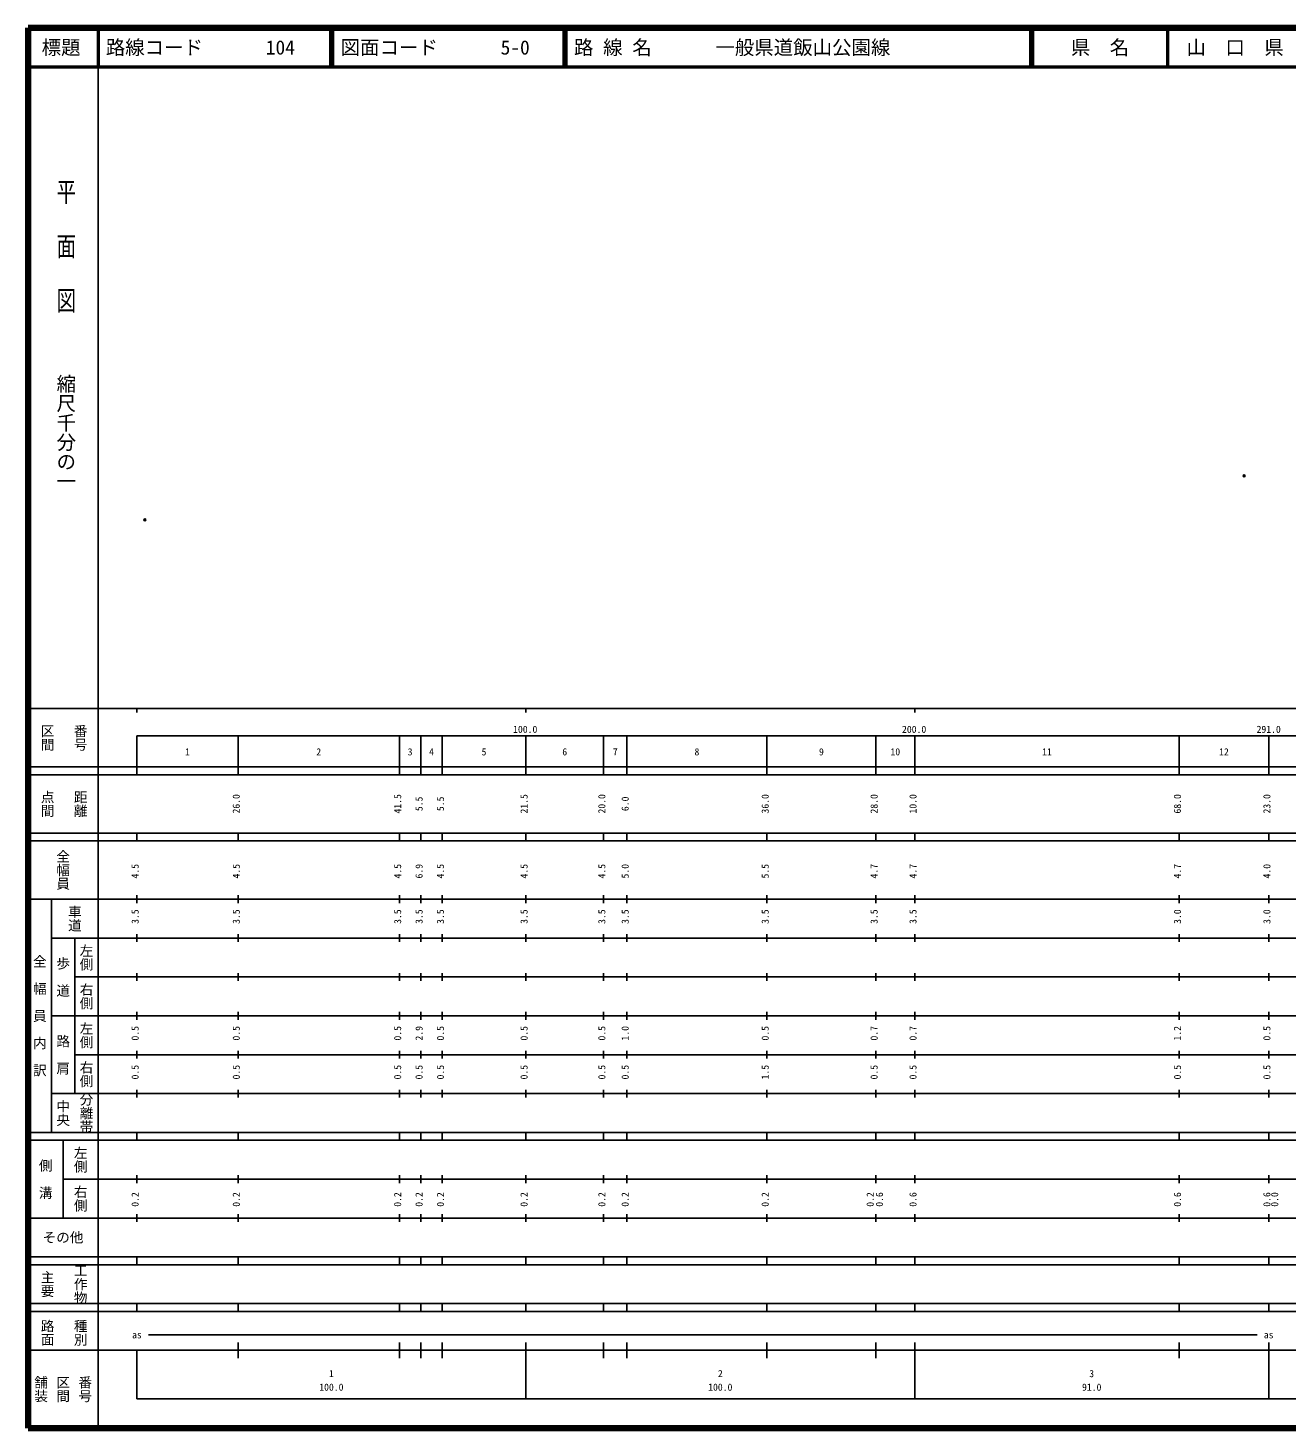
# Model space of a CAD drawing. Units: millimetres on the paper. Extents: x 40 to 680, y 20 to 380.
# Drawn here: x 40 to 363.7, y 20 to 380 of the extents above; entities that cross this region are included whole.
import ezdxf
from ezdxf.enums import TextEntityAlignment as Align

# ---------------------------------------------------------------- set-up
doc = ezdxf.new("R2010")
doc.units = ezdxf.units.MM
doc.header["$PDMODE"] = 32
doc.header["$PDSIZE"] = 0.5
doc.layers.add('M-OTRS', color=6, linetype='Continuous')
doc.layers.add('M-TTL-TXT', color=7, linetype='Continuous')
for name, color, linetype, lineweight in [('M-TTL', 2, 'Continuous', 140), ('M-TTL-BAND', 7, 'Continuous', 25), ('M-TTL-LINE', 7, 'Continuous', 50)]:
    doc.layers.add(name, color=color, linetype=linetype, lineweight=lineweight)
doc.styles.add('@ＭＳ ゴシック', font='')
doc.styles.add('ＭＳ ゴシック', font='')
doc.styles.get('@ＭＳ ゴシック').set_extended_font_data('@MS Gothic')
doc.styles.get('ＭＳ ゴシック').set_extended_font_data('MS Gothic')

msp = doc.modelspace()

# ---------------------------------------------------------------- linework, layer by layer
at = {"layer": 'M-OTRS'}
for p in [(352.691, 264.816), (70.055, 253.518)]:
    msp.add_point(p, dxfattribs=at)
at = {"layer": 'M-TTL'}
for p, q in [((40, 380), (40, 20)), ((680, 380), (40, 380)), ((40, 20), (680, 20))]:
    msp.add_line(p, q, dxfattribs=at)
at = {"layer": 'M-TTL-BAND'}
for p, q in [((58, 370), (58, 20)), ((40, 205), (579, 205)), ((68, 205), (68, 204)), ((168, 205), (168, 204)), ((268, 205), (268, 204)), ((68, 198), (579, 198)), ((68, 198), (68, 188)), ((94, 188), (94, 198)), ((135.5, 188), (135.5, 198)), ((141, 188), (141, 198)), ((146.5, 188), (146.5, 198)), ((168, 188), (168, 198)), ((188, 188), (188, 198)), ((194, 188), (194, 198)), ((230, 188), (230, 198)), ((258, 188), (258, 198)), ((268, 188), (268, 198)), ((336, 188), (336, 198)), ((359, 188), (359, 198)), ((40, 190), (579, 190)), ((40, 188), (579, 188)), ((40, 173), (579, 173)), ((68, 171), (68, 173)), ((94, 171), (94, 173)), ((135.5, 171), (135.5, 173)), ((141, 171), (141, 173)), ((146.5, 171), (146.5, 173)), ((168, 171), (168, 173)), ((188, 171), (188, 173)), ((194, 171), (194, 173)), ((230, 171), (230, 173)), ((258, 171), (258, 173)), ((268, 171), (268, 173)), ((336, 171), (336, 173)), ((359, 171), (359, 173)), ((40, 171), (579, 171)), ((40, 156), (579, 156)), ((46, 96), (46, 156)), ((68, 155), (68, 157)), ((94, 155), (94, 157)), ((135.5, 155), (135.5, 157)), ((141, 155), (141, 157)), ((146.5, 155), (146.5, 157)), ((168, 155), (168, 157)), ((188, 155), (188, 157)), ((194, 155), (194, 157)), ((230, 155), (230, 157)), ((258, 155), (258, 157)), ((268, 155), (268, 157)), ((336, 155), (336, 157)), ((359, 155), (359, 157)), ((46, 146), (579, 146)), ((52, 146), (52, 106)), ((68, 145), (68, 147)), ((94, 145), (94, 147)), ((135.5, 145), (135.5, 147)), ((141, 145), (141, 147)), ((146.5, 145), (146.5, 147)), ((168, 145), (168, 147)), ((188, 145), (188, 147)), ((194, 145), (194, 147)), ((230, 145), (230, 147)), ((258, 145), (258, 147)), ((268, 145), (268, 147)), ((336, 145), (336, 147)), ((359, 145), (359, 147)), ((68, 135), (68, 137)), ((94, 135), (94, 137)), ((135.5, 135), (135.5, 137)), ((141, 135), (141, 137)), ((146.5, 135), (146.5, 137)), ((168, 135), (168, 137)), ((188, 135), (188, 137)), ((194, 135), (194, 137)), ((230, 135), (230, 137)), ((258, 135), (258, 137)), ((268, 135), (268, 137)), ((336, 135), (336, 137)), ((359, 135), (359, 137)), ((52, 136), (579, 136)), ((46, 126), (579, 126)), ((68, 125), (68, 127)), ((94, 125), (94, 127)), ((135.5, 125), (135.5, 127)), ((141, 125), (141, 127)), ((146.5, 125), (146.5, 127)), ((168, 125), (168, 127)), ((188, 125), (188, 127)), ((194, 125), (194, 127)), ((230, 125), (230, 127)), ((258, 125), (258, 127)), ((268, 125), (268, 127)), ((336, 125), (336, 127)), ((359, 125), (359, 127)), ((52, 116), (579, 116)), ((68, 115), (68, 117)), ((94, 115), (94, 117)), ((135.5, 115), (135.5, 117)), ((141, 115), (141, 117)), ((146.5, 115), (146.5, 117)), ((168, 115), (168, 117)), ((188, 115), (188, 117)), ((194, 115), (194, 117)), ((230, 115), (230, 117)), ((258, 115), (258, 117)), ((268, 115), (268, 117)), ((336, 115), (336, 117)), ((359, 115), (359, 117)), ((46, 106), (579, 106)), ((68, 105), (68, 107)), ((94, 105), (94, 107)), ((135.5, 105), (135.5, 107)), ((141, 105), (141, 107)), ((146.5, 105), (146.5, 107)), ((168, 105), (168, 107)), ((188, 105), (188, 107)), ((194, 105), (194, 107)), ((230, 105), (230, 107)), ((258, 105), (258, 107)), ((268, 105), (268, 107)), ((336, 105), (336, 107)), ((359, 105), (359, 107)), ((40, 96), (579, 96)), ((40, 94), (579, 94)), ((49, 94), (49, 74)), ((68, 94), (68, 96)), ((94, 94), (94, 96)), ((135.5, 94), (135.5, 96)), ((141, 94), (141, 96)), ((146.5, 94), (146.5, 96)), ((168, 94), (168, 96)), ((188, 94), (188, 96)), ((194, 94), (194, 96)), ((230, 94), (230, 96)), ((258, 94), (258, 96)), ((268, 94), (268, 96)), ((336, 94), (336, 96)), ((359, 94), (359, 96)), ((49, 84), (579, 84)), ((68, 83), (68, 85)), ((94, 83), (94, 85)), ((135.5, 83), (135.5, 85)), ((141, 83), (141, 85)), ((146.5, 83), (146.5, 85)), ((168, 83), (168, 85)), ((188, 83), (188, 85)), ((194, 83), (194, 85)), ((230, 83), (230, 85)), ((258, 83), (258, 85)), ((268, 83), (268, 85)), ((336, 83), (336, 85)), ((359, 83), (359, 85)), ((40, 74), (579, 74)), ((68, 73), (68, 75)), ((94, 73), (94, 75)), ((135.5, 73), (135.5, 75)), ((141, 73), (141, 75)), ((146.5, 73), (146.5, 75)), ((168, 73), (168, 75)), ((188, 73), (188, 75)), ((194, 73), (194, 75)), ((230, 73), (230, 75)), ((258, 73), (258, 75)), ((268, 73), (268, 75)), ((336, 73), (336, 75)), ((359, 73), (359, 75)), ((40, 64), (579, 64)), ((40, 62), (579, 62)), ((68, 62), (68, 64)), ((94, 62), (94, 64)), ((135.5, 62), (135.5, 64)), ((141, 62), (141, 64)), ((146.5, 62), (146.5, 64)), ((168, 62), (168, 64)), ((188, 62), (188, 64)), ((194, 62), (194, 64)), ((230, 62), (230, 64)), ((258, 62), (258, 64)), ((268, 62), (268, 64)), ((336, 62), (336, 64)), ((359, 62), (359, 64)), ((40, 52), (579, 52)), ((68, 50), (68, 52)), ((94, 50), (94, 52)), ((135.5, 50), (135.5, 52)), ((141, 50), (141, 52)), ((146.5, 50), (146.5, 52)), ((168, 50), (168, 52)), ((188, 50), (188, 52)), ((194, 50), (194, 52)), ((230, 50), (230, 52)), ((258, 50), (258, 52)), ((268, 50), (268, 52)), ((336, 50), (336, 52)), ((359, 50), (359, 52)), ((40, 50), (579, 50)), ((71, 44), (356, 44)), ((40, 40), (579, 40)), ((68, 40), (68, 27.5)), ((94, 38), (94, 42)), ((135.5, 38), (135.5, 42)), ((141, 38), (141, 42)), ((146.5, 38), (146.5, 42)), ((168, 27.5), (168, 42)), ((188, 38), (188, 42)), ((194, 38), (194, 42)), ((230, 38), (230, 42)), ((258, 38), (258, 42)), ((268, 27.5), (268, 42)), ((336, 38), (336, 42)), ((359, 27.5), (359, 42)), ((68, 27.5), (579, 27.5))]:
    msp.add_line(p, q, dxfattribs=at)
at = {"layer": 'M-TTL-LINE'}
for p, q in [((58, 380), (58, 370)), ((117.75, 380), (117.75, 370)), ((118.25, 380), (118.25, 370)), ((177.75, 380), (177.75, 370)), ((178.25, 380), (178.25, 370)), ((297.75, 380), (297.75, 370)), ((298.25, 380), (298.25, 370)), ((333, 380), (333, 370)), ((40, 370), (680, 370))]:
    msp.add_line(p, q, dxfattribs=at)

# ---------------------------------------------------------------- texts
at = {"layer": 'M-TTL-BAND', "style": '@ＭＳ ゴシック', "width": 1.4}
msp.add_text('平  面  図', height=3.666, rotation=270, dxfattribs=at).set_placement((49.777, 306.475), align=Align.MIDDLE_RIGHT)
at = {"layer": 'M-TTL-BAND', "style": '@ＭＳ ゴシック'}
msp.add_text('縮尺千分の一', height=3.666, rotation=270, dxfattribs=at).set_placement((49.777, 261.03), align=Align.MIDDLE_RIGHT)
for s, p in [('区間', (45, 197.5)), ('番号', (53.5, 197.5)), ('点間', (45, 180.5)), ('距離', (53.5, 180.5)), ('全幅員', (49, 163.5)), ('車道', (52, 151)), ('左側', (55, 141)), ('全\u3000幅\u3000員\u3000内\u3000訳', (43, 126)), ('歩\u3000道', (49, 136)), ('右側', (55, 131)), ('左側', (55, 121)), ('路\u3000肩', (49, 116)), ('右側', (55, 111)), ('分離帯', (55, 101)), ('中央', (49, 101)), ('左側', (53.5, 89)), ('側\u3000溝', (44.5, 84)), ('右側', (53.5, 79)), ('工作物', (53.5, 57)), ('主要', (45, 57)), ('路面', (45, 44.5)), ('種別', (53.5, 44.5)), ('舗装', (43.333, 30)), ('区間', (49, 30)), ('番号', (54.667, 30))]:
    msp.add_text(s, height=2.566, rotation=270, dxfattribs=at).set_placement(p, align=Align.MIDDLE_CENTER)
at = {"layer": 'M-TTL-BAND', "style": 'ＭＳ ゴシック'}
for s, p in [('100.0', (167.844, 198.195)), ('200.0', (267.844, 198.195)), ('291.0', (359, 198.195)), ('1', (81, 192.405)), ('2', (114.75, 192.405)), ('3', (138.25, 192.405)), ('4', (143.75, 192.405)), ('5', (157.25, 192.405)), ('6', (178, 192.405)), ('7', (191, 192.405)), ('8', (212, 192.405)), ('9', (244, 192.405)), ('10', (263, 192.405)), ('11', (302, 192.405)), ('12', (347.5, 192.405)), ('as', (68, 42.5)), ('as', (359, 42.5)), ('1', (118, 32.523)), ('2', (218, 32.523)), ('3', (313.5, 32.523)), ('100.0', (118, 29.033)), ('100.0', (218, 29.033)), ('91.0', (313.5, 29.033))]:
    msp.add_text(s, height=1.833, dxfattribs=at).set_placement(p, align=Align.BOTTOM_CENTER)
for s, p in [('26.0', (95, 180.5)), ('41.5', (136.5, 180.5)), ('5.5', (142, 180.5)), ('5.5', (147.5, 180.5)), ('21.5', (169, 180.5)), ('20.0', (189, 180.5)), ('6.0', (195, 180.5)), ('36.0', (231, 180.5)), ('28.0', (259, 180.5)), ('10.0', (269, 180.5)), ('68.0', (337, 180.5)), ('23.0', (360, 180.5)), ('4.5', (69, 163.174)), ('4.5', (95, 163.174)), ('4.5', (136.5, 163.174)), ('6.9', (142, 163.174)), ('4.5', (147.5, 163.174)), ('4.5', (169, 163.174)), ('4.5', (189, 163.174)), ('5.0', (195, 163.174)), ('5.5', (231, 163.174)), ('4.7', (259, 163.174)), ('4.7', (269, 163.174)), ('4.7', (337, 163.174)), ('4.0', (360, 163.174)), ('3.5', (69, 151.5)), ('3.5', (95, 151.5)), ('3.5', (136.5, 151.5)), ('3.5', (142, 151.5)), ('3.5', (147.5, 151.5)), ('3.5', (169, 151.5)), ('3.5', (189, 151.5)), ('3.5', (195, 151.5)), ('3.5', (231, 151.5)), ('3.5', (259, 151.5)), ('3.5', (269, 151.5)), ('3.0', (337, 151.5)), ('3.0', (360, 151.5)), ('0.5', (69, 121.5)), ('0.5', (95, 121.5)), ('0.5', (136.5, 121.5)), ('2.9', (142, 121.5)), ('0.5', (147.5, 121.5)), ('0.5', (169, 121.5)), ('0.5', (189, 121.5)), ('1.0', (195, 121.5)), ('0.5', (231, 121.5)), ('0.7', (259, 121.5)), ('0.7', (269, 121.5)), ('1.2', (337, 121.5)), ('0.5', (360, 121.5)), ('0.5', (69, 111.5)), ('0.5', (95, 111.5)), ('0.5', (136.5, 111.5)), ('0.5', (142, 111.5)), ('0.5', (147.5, 111.5)), ('0.5', (169, 111.5)), ('0.5', (189, 111.5)), ('0.5', (195, 111.5)), ('1.5', (231, 111.5)), ('0.5', (259, 111.5)), ('0.5', (269, 111.5)), ('0.5', (337, 111.5)), ('0.5', (360, 111.5)), ('0.2', (69, 78.764)), ('0.2', (95, 78.764)), ('0.2', (136.5, 78.764)), ('0.2', (142, 78.764)), ('0.2', (147.5, 78.764)), ('0.2', (169, 78.764)), ('0.2', (189, 78.764)), ('0.2', (195, 78.764)), ('0.2', (231, 78.764)), ('0.2', (258, 78.764)), ('0.6', (260.37, 78.764)), ('0.6', (269, 78.764)), ('0.6', (337, 78.764)), ('0.6', (360, 78.764)), ('0.0', (362, 78.764))]:
    msp.add_text(s, height=1.833, rotation=90, dxfattribs=at).set_placement(p, align=Align.BOTTOM_CENTER)
msp.add_text('その他', height=2.566, dxfattribs=at).set_placement((49, 69), align=Align.MIDDLE_CENTER)
at = {"layer": 'M-TTL-TXT', "style": 'ＭＳ ゴシック'}
for s, p in [('標題', (48.5, 375)), ('県\u3000名', (315.625, 375)), ('山\u3000口\u3000県', (350.375, 375))]:
    msp.add_text(s, height=3.666, dxfattribs=at).set_placement(p, align=Align.MIDDLE_CENTER)
for s, p in [('路線コード', (60, 375)), ('104', (101.142, 375)), ('図面コード', (120.38, 375)), ('5-0', (161.521, 375)), ('路 線 名', (180.38, 375)), ('一般県道飯山公園線', (216.734, 375))]:
    msp.add_text(s, height=3.666, dxfattribs=at).set_placement(p, align=Align.MIDDLE_LEFT)

doc.saveas('drawing.dxf')
